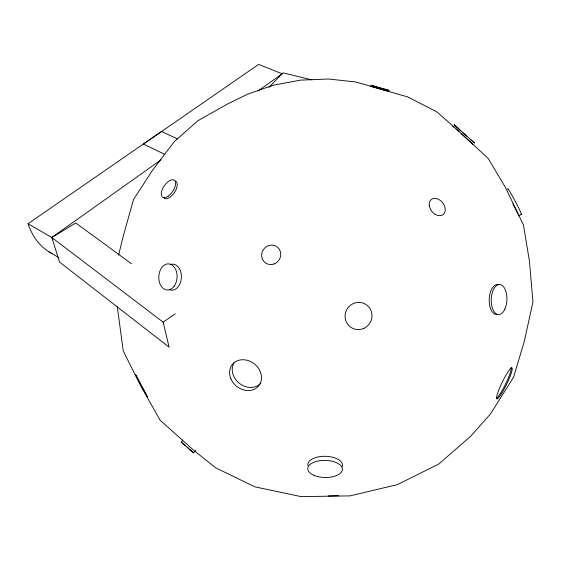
<?xml version="1.0" encoding="UTF-8"?>
<svg xmlns="http://www.w3.org/2000/svg" width="561" height="561" viewBox="0 0 561 561"><rect width="100%" height="100%" fill="white"/><g stroke="black" fill="none" stroke-linecap="round" stroke-linejoin="round"><path stroke-width="0.84" d="M118.63 255.073L122.964 237.219L133.546 199.478L152.529 170.228L174.324 141.575L197.914 120.699L227.822 103.862L247.59 94.199L272.983 85.272L300.486 80.132L328.606 79.01L355.828 81.99L407.644 96.913L436.626 111.695L458.807 131.19L488.273 158.546L505.272 187.185L523.42 224.884L529.43 261.026L532.95 301.979L524.283 341.418L513.61 377.146L490.679 413.681L470.616 436.339L438.744 464.045L397.419 484.62L350.078 495.882L301.033 496.611L254.848 486.836L215.564 467.776L193.566 450.132L160.088 420.175L140.404 385.281L123.273 350.997L117.291 306.79M182.704 440.245L181.315 442.243L192.76 452.229L193.643 452.86L195.705 450.476M268.908 87.432L283.06 72.853L311.979 79.9M161 159.85L51.794 237.499L28.05 223.741L161.519 131.456L177.353 138.883M257.927 91.022L282.148 73.8L258.649 64.389L143.434 144.058L164.899 154.422M131.491 263.768L75.784 222.998L51.794 237.499L59.557 262.078L169.099 347.175L163.153 322.168L175.172 313.858M518.595 215.852L521.414 214.372M388.422 91.373L388.85 91.478L378.528 88.491M382.027 88.477L389.145 90.447L370.94 85.265L377.357 87.144M377.728 88.266L370.884 86.373M381.249 88.252L378.128 87.369M48.968 251.819L58.716 257.569M181.154 442.026L182.08 442.692M452.72 126.274L453.891 127.2M472.741 144.394L473.049 144.605L461.016 133.497M163.153 322.168L51.794 237.499L52.93 239.778M183.103 443.527L185.418 445.476M187.528 447.292L188.601 448.218M470.588 139.731L474.494 143.013L454.151 124.682L460.728 130.874M455.96 128.995L458.73 131.456M189.625 449.123L193.643 452.86M466.507 136.106L462.993 132.943M512.894 203.79A14.579 0.638 62 0 1 517.936 213.923M507.824 189.26A14.586 0.68 62 0 1 515.026 200.922A14.586 0.68 62 0 1 521.036 214.036M338.613 495.672A13.618 0.498 -1 0 1 328.136 495.896M308.01 465.602A17.293 8.569 1.2 0 1 325.618 456.296A17.293 8.569 1.2 0 1 342.224 466.556M170.193 264.582A13.029 9.144 -87 0 1 181.392 277.239A13.029 9.144 -87 0 1 169.429 289.693M175.32 181.049A10.301 5.063 -55.6 0 1 174.261 192.753A10.301 5.063 -55.6 0 1 163.763 197.858M497.628 314.405A15.049 7.854 -87.9 0 1 489.213 299.202A15.049 7.854 -87.9 0 1 498.701 284.63M51.97 253.53A90.293 62.65 -62.5 0 1 28.05 223.741M511.141 367.581A17.258 2.44 -64.1 0 1 505.917 383.317A17.258 2.44 -64.1 0 1 496.401 398.345M260.837 383.149A16.886 14.235 39.4 0 1 239.407 383.373A16.886 14.235 39.4 0 1 234.302 362.357M135.832 375.071L135.58 374.776L147.382 396.865L135.832 375.071M274.084 263.958A9.916 9.39 -55.6 0 0 277.646 247.296A9.916 9.39 -55.6 0 0 261.861 253.214A9.916 9.39 -55.6 0 0 274.084 263.958M230.915 378.857A16.991 14.291 39.4 0 0 258.376 386.298A16.991 14.291 39.4 0 0 247.352 360.337A16.991 14.291 39.4 0 0 230.915 378.857M363.963 328.318A13.681 13.38 -57 0 0 366.501 304.861A13.681 13.38 -57 0 0 345.148 314.791A13.681 13.38 -57 0 0 363.963 328.318M174.169 286.166A13.092 9.151 -87 0 0 170.621 264.294A13.092 9.151 -87 0 0 158.994 280.332A13.092 9.151 -87 0 0 174.169 286.166M168.216 196.14A10.315 5.056 -55.6 0 0 174.737 180.628A10.315 5.056 -55.6 0 0 162.339 189.352A10.315 5.056 -55.6 0 0 168.216 196.14M501.716 393.352A17.265 2.426 -64.1 0 0 512.123 368.051A17.265 2.426 -64.1 0 0 499.311 388.738A17.265 2.426 -64.1 0 0 501.716 393.352M429.263 205.55A9.579 6.921 52.1 0 0 442.166 215.151A9.579 6.921 52.1 0 0 440.21 200.347A9.579 6.921 52.1 0 0 429.263 205.55M314.041 475.349A17.342 8.541 1.2 0 0 342.196 470.637A17.342 8.541 1.2 0 0 319.076 460.84A17.342 8.541 1.2 0 0 314.041 475.349M504.9 309.062A15.07 7.84 -87.9 0 0 500.714 284.686A15.07 7.84 -87.9 0 0 491.597 304.918A15.07 7.84 -87.9 0 0 504.9 309.062"/></g></svg>
